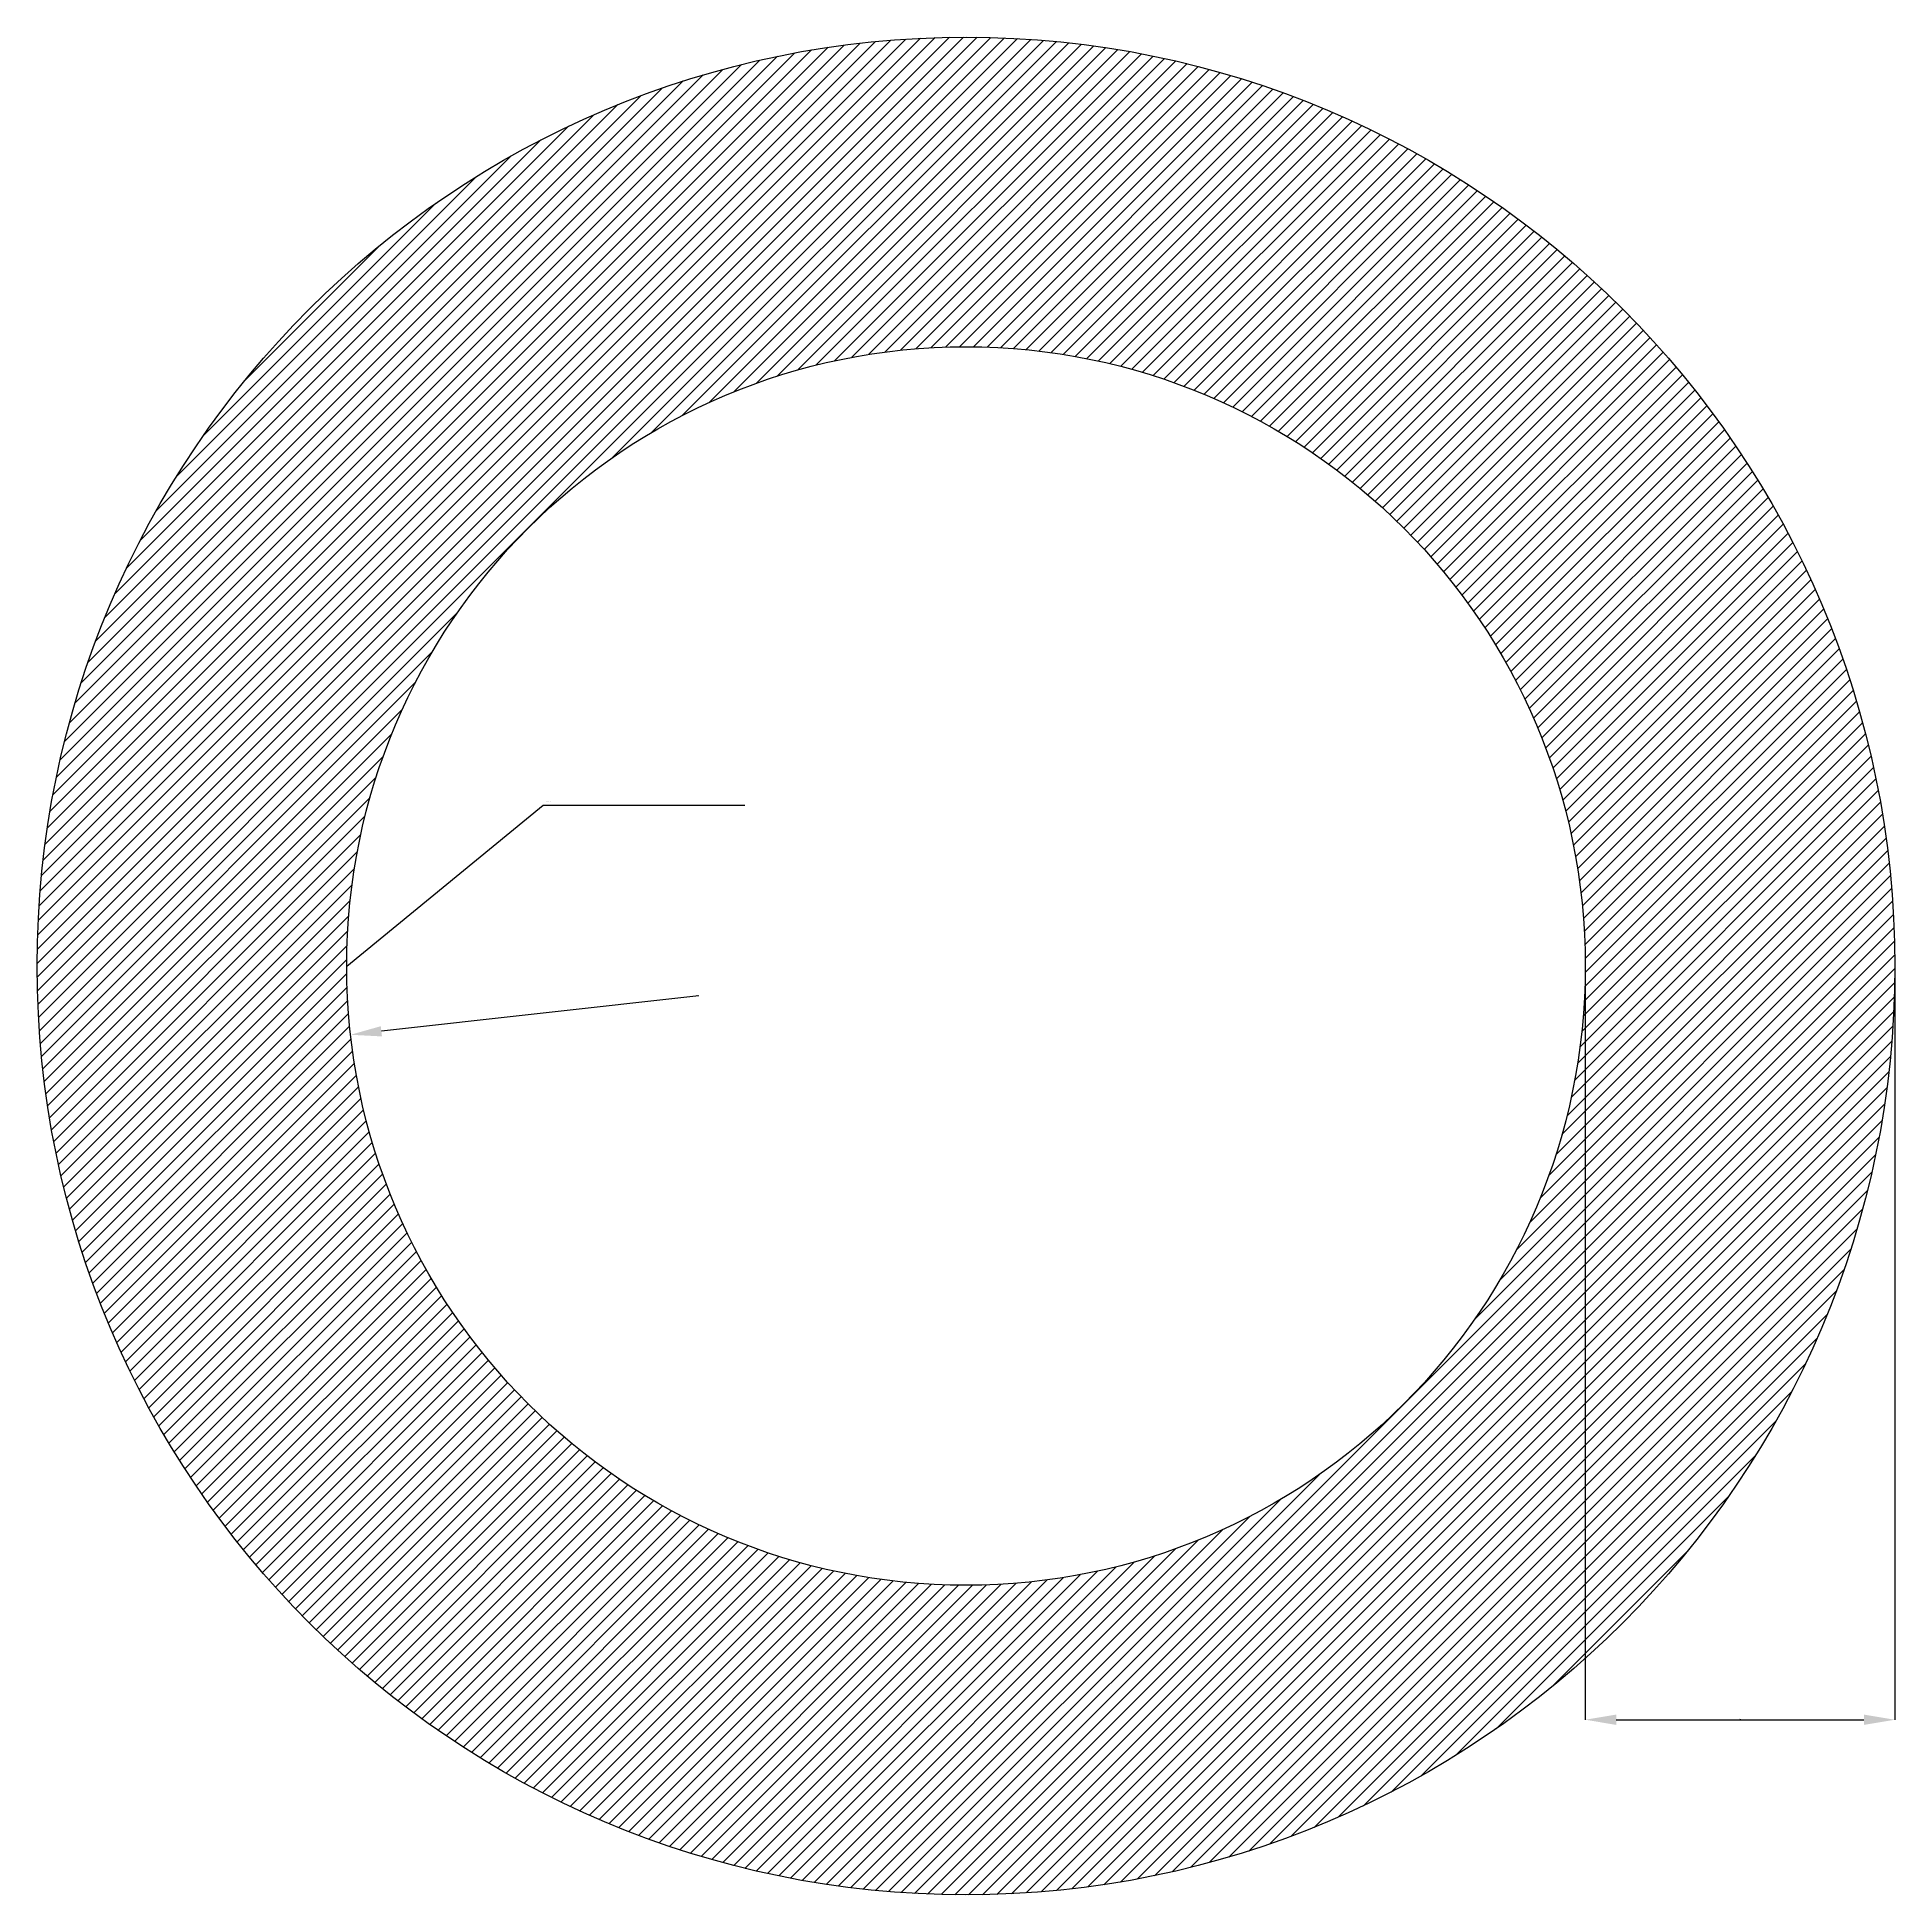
# Model space of a CAD drawing. Header units: millimetres. Extents: x -3000 to 3000, y -3000 to 3000.
import ezdxf

# ---------------------------------------------------------------- set-up
doc = ezdxf.new("R2010")
doc.units = ezdxf.units.MM
doc.layers.add('Capa1', color=84, linetype='Continuous')
doc.layers.add('CapaCOTAS', color=252, linetype='Continuous')
doc.styles.add('Anotativo', font='arial.ttf')
doc.styles.get("Standard").update_dxf_attribs({"font": 'arial.ttf'})
doc.dimstyles.new('Redya_mm', dxfattribs={"dimtxt": 2.5, "dimasz": 100, "dimexe": 0.8, "dimexo": 0.4, "dimtad": 1, "dimlfac": 0.001, "dimtxsty": 'Standard', "dimcen": 0, "dimadec": 0, "dimazin": 0, "dimtfac": 1, "dimtmove": 0, "dimatfit": 3, "dimfxl": 1, "dimarcsym": 0})

# ---------------------------------------------------------------- blocks, each defined once
blk = doc.blocks.new('*D2')
at = {"layer": 'CapaCOTAS', "color": 0, "lineweight": -2, "transparency": 16777216}
for p, q in [((2000, -0.4), (2000, -2435.2)), ((3000, -0.4), (3000, -2435.2)), ((2100, -2434.4), (2900, -2434.4))]:
    blk.add_line(p, q, dxfattribs=at)
at = {"layer": 'CapaCOTAS', "color": 0, "transparency": 16777216}
for points in [[(2100, -2417.8), (2100, -2451.1), (2000, -2434.4)], [(2900, -2417.8), (2900, -2451.1), (3000, -2434.4)]]:
    blk.add_solid(points, dxfattribs=at)
at = {"layer": 'Defpoints', "color": 0, "transparency": 16777216}
for p in [(2000, 0), (3000, 0), (3000, -2434.4)]:
    blk.add_point(p, dxfattribs=at)
at = {"layer": 'CapaCOTAS', "color": 0, "transparency": 16777216, "insert": (2500, -2432.6), "char_height": 2.5, "attachment_point": 5}
blk.add_mtext('1 m', dxfattribs=at)
blk = doc.blocks.new('*D1')
at = {"layer": 'CapaCOTAS', "color": 0, "lineweight": -2, "transparency": 16777216}
blk.add_line((-862.6, -96.4), (-1888.3, -211), dxfattribs=at)
at = {"layer": 'CapaCOTAS', "color": 0, "transparency": 16777216}
blk.add_solid([(-1890.1, -194.4), (-1886.4, -227.5), (-1987.6, -222.1)], dxfattribs=at)
at = {"layer": 'Defpoints', "color": 0, "transparency": 16777216}
for p in [(1987.6, 222.1), (-1987.6, -222.1)]:
    blk.add_point(p, dxfattribs=at)
at = {"layer": 'CapaCOTAS', "color": 0, "transparency": 16777216, "insert": (-867.5, -94.9), "char_height": 2.5, "attachment_point": 5, "rotation": 6.37484}
blk.add_mtext('∅4 m', dxfattribs=at)

msp = doc.modelspace()

# ---------------------------------------------------------------- hatches: boundary and pattern name
at = {"layer": 'Capa1'}
h = msp.add_hatch(dxfattribs=at)
h.set_pattern_fill('ANSI31', color=256, scale=10)
h.paths.add_polyline_path([(-3000, 0, 1), (3000, 0, 1)])
h.paths.add_polyline_path([(2000, 0, -1), (-2000, 0, -1)], flags=16)

# ---------------------------------------------------------------- linework, layer by layer
for radius in [3000, 2000]:
    msp.add_circle((0, 0), radius)
at = {"layer": 'CapaCOTAS'}
msp.add_lwpolyline([(-2000, 0), (-1365.877, 519.894), (-714.037, 519.894)], dxfattribs=at)

# ---------------------------------------------------------------- texts
at = {"layer": 'CapaCOTAS', "insert": (-1354.445, 531.757), "char_height": 2.5, "attachment_point": 1, "style": 'Anotativo'}
msp.add_mtext_dynamic_manual_height_columns('12.56 m{\\fISOCPEUR|b0|i0|c0|p34;²}', width=37.47885, gutter_width=12.5, heights=[0], dxfattribs=at)

# ---------------------------------------------------------------- dimensions: what is measured, and where the dimension line sits
at = {"layer": 'CapaCOTAS'}
dim = msp.add_diameter_dim_2p(p1=(1987.634, 222.065), p2=(-1987.634, -222.065), dimstyle='Redya_mm', override={"dimpost": ' m'}, dxfattribs=at)
dim.commit()
dim.dimension.update_dxf_attribs({"geometry": '*D1', "text_midpoint": (-867.24, -96.891), "dimtype": 163})
dim = msp.add_linear_dim(base=(3000, -2434.443), p1=(2000, 0), p2=(3000, 0), dimstyle='Redya_mm', override={"dimpost": ' m'}, dxfattribs=at)
dim.commit()
dim.dimension.update_dxf_attribs({"geometry": '*D2', "text_midpoint": (2500, -2432.562)})

doc.saveas('drawing.dxf')
